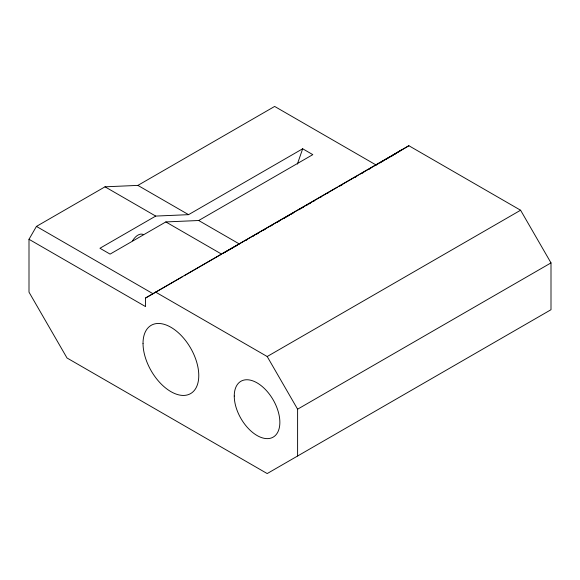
<?xml version="1.0" encoding="UTF-8"?>
<svg xmlns="http://www.w3.org/2000/svg" width="580" height="580" viewBox="0 0 580 580"><rect width="100%" height="100%" fill="white"/><g stroke="black" fill="none" stroke-linecap="round" stroke-linejoin="round"><path stroke-width="0.87" d="M297.366 164.089L302.673 148.777L312.808 154.635L198.701 220.509L165.837 221.93L110.084 254.112L99.949 248.262L155.701 216.079L188.565 214.658L302.673 148.777M29 239.293L145.565 306.595L145.565 298.004L408.871 145.725L520.593 210.228L551 262.892L551 309.713L267.192 473.563L67.012 357.99L29 292.153L29 239.293L36.438 226.41L105.016 186.818L137.881 185.397L274.652 106.437L376.246 165.09L377.739 164.198M401.092 150.14L391.217 156.179L393.537 154.838M391.224 156.375L392.776 155.447M395.096 154.041L396.64 153.106M408.871 145.725L395.089 153.939M379.987 162.864L383.728 160.631M385.229 159.739L390.471 156.622M145.565 298.004L182.613 276.609M184.172 275.71L221.582 254.112L165.837 221.93M337.277 187.318L222.365 253.663L234.03 247.116M338.843 186.419L358.382 175.131M359.948 174.232L390.434 156.629M245.724 240.446L247.29 239.54M252.757 236.379L254.323 235.48M256.664 234.124L258.231 233.225M263.704 230.064L265.263 229.165M270.737 226.004L272.296 225.105M276.986 222.394L279.335 221.038M284.019 218.334L286.368 216.978M287.926 216.079L289.493 215.173M291.058 214.274L293.4 212.918M298.874 209.757L300.433 208.858M301.999 207.952L303.558 207.053M305.906 205.697L307.465 204.798M309.031 203.892L310.597 202.993M312.939 201.637L314.505 200.738M319.971 197.577L321.537 196.678M327.004 193.517L328.57 192.611M340.293 185.846L342.635 184.491M355.141 177.27L356.707 176.371M362.174 173.21L363.74 172.311M369.214 169.15L370.772 168.251M155.469 292.023L267.192 356.526L520.593 210.228M297.605 456.01L297.605 409.19L551 262.892M235.581 246.239L237.14 245.369M137.881 185.397L188.565 214.658M198.701 220.509L239.475 244.049M105.016 186.818L155.701 216.079M36.438 226.41L152.997 293.712M267.192 356.526L297.605 409.19M132.588 240.773A10.752 6.206 -60 0 1 143.34 234.567M143.028 343.36A39.418 22.758 60 0 0 184.839 395.372A39.418 22.758 60 0 0 184.839 339.626A39.418 22.758 60 0 0 143.028 343.36M234.255 396.024A32.255 18.618 60 0 0 268.46 438.582A32.255 18.618 60 0 0 268.46 392.972A32.255 18.618 60 0 0 234.255 396.024"/></g></svg>
